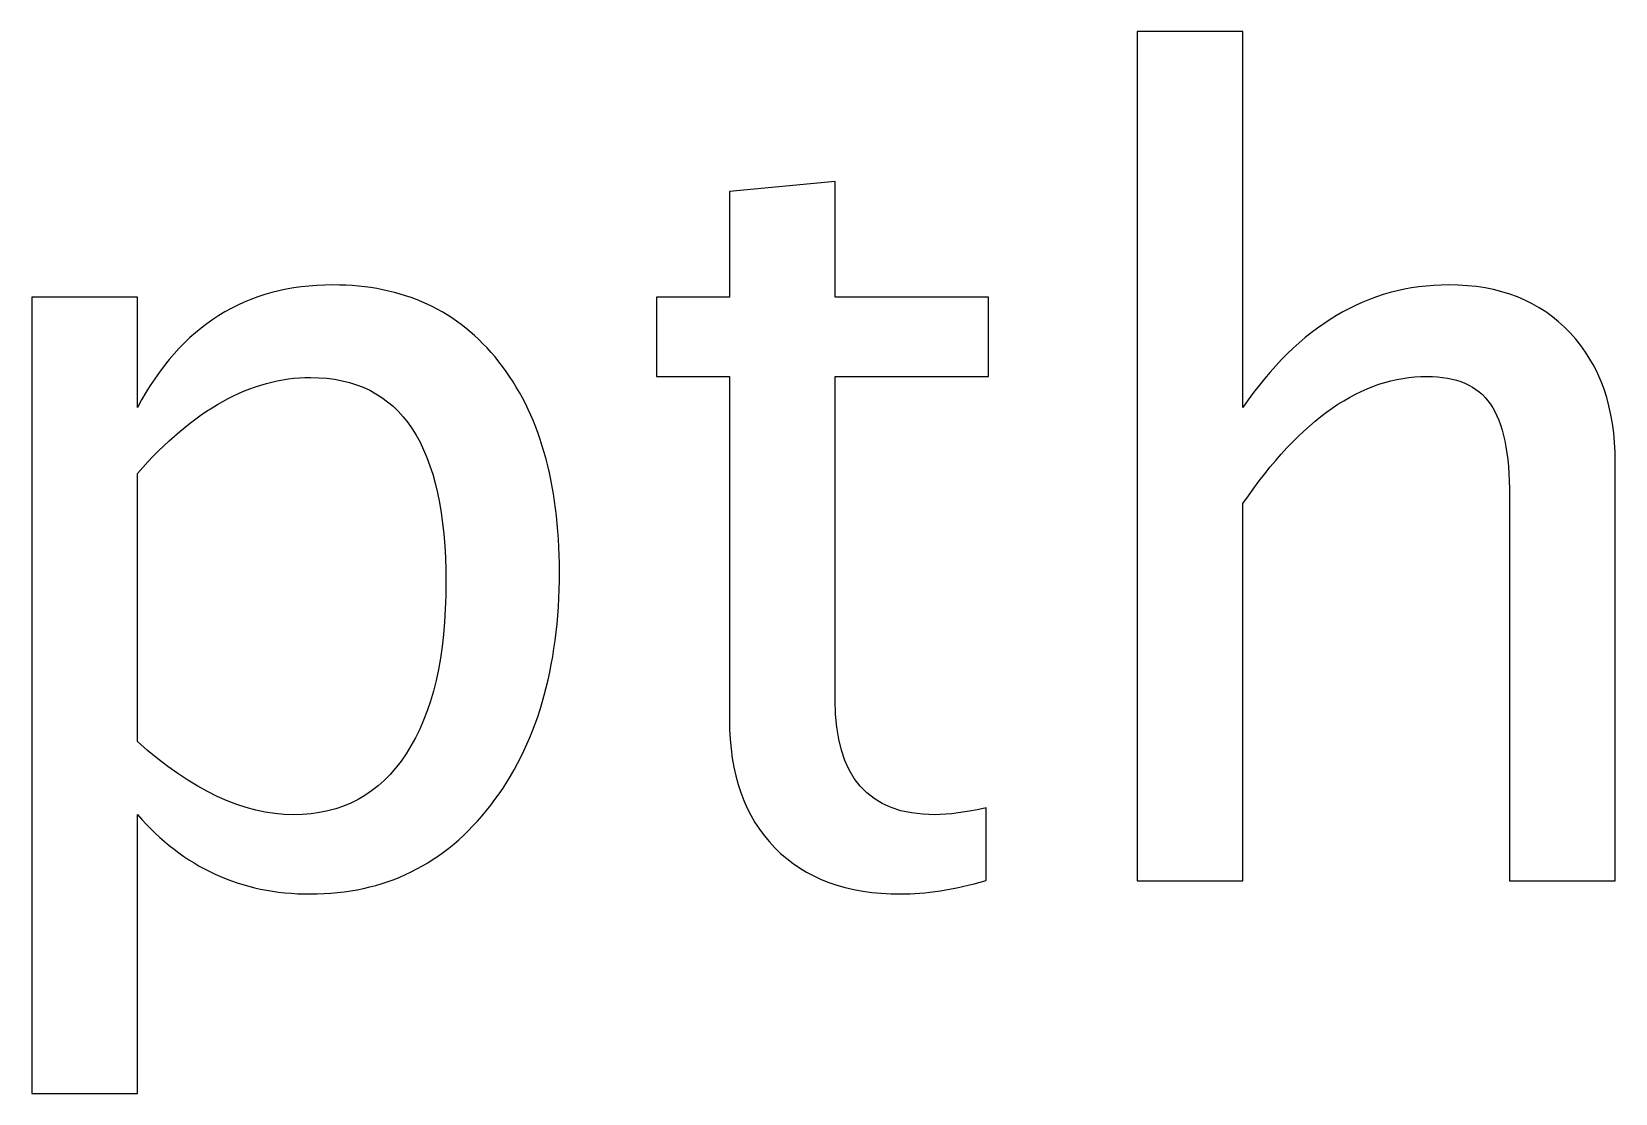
# Model space of a CAD drawing. Header units: centimetres. Extents: x -70 to 51, y -60 to 73.
# Drawn here: x -14.636 to -10.985, y 18.374 to 20.823 of the extents above; entities that cross this region are included whole.
import ezdxf

# ---------------------------------------------------------------- set-up
doc = ezdxf.new("R2010")
doc.units = ezdxf.units.CM
doc.header["$MEASUREMENT"] = 0
doc.layers.add('Layer 1', color=7, linetype='Continuous')

msp = doc.modelspace()

# ---------------------------------------------------------------- linework, layer by layer
at = {"layer": 'Layer 1'}
for points, knots in [([(-12.08756, 18.86418), (-12.08756, 18.86418), (-12.08756, 20.82252), (-12.08756, 20.82252), (-12.08756, 20.82252), (-12.08756, 20.82252), (-11.84372, 20.82252), (-11.84372, 20.82252), (-11.84372, 20.82252), (-11.84372, 20.82252), (-11.84372, 19.95596), (-11.84372, 19.95596), (-11.84372, 19.95596), (-11.7146, 20.14434), (-11.55628, 20.23832), (-11.36916, 20.23832), (-11.36916, 20.23832), (-11.25148, 20.23832), (-11.15792, 20.20149), (-11.08892, 20.12741), (-11.08892, 20.12741), (-11.01991, 20.05375), (-10.9852, 19.95426), (-10.9852, 19.8298), (-10.9852, 19.8298), (-10.9852, 19.8298), (-10.9852, 18.86418), (-10.9852, 18.86418), (-10.9852, 18.86418), (-10.9852, 18.86418), (-11.22904, 18.86418), (-11.22904, 18.86418), (-11.22904, 18.86418), (-11.22904, 18.86418), (-11.22904, 19.75022), (-11.22904, 19.75022), (-11.22904, 19.75022), (-11.22904, 19.85012), (-11.24386, 19.92124), (-11.27307, 19.96358), (-11.27307, 19.96358), (-11.3027, 20.00633), (-11.35138, 20.0275), (-11.41954, 20.0275), (-11.41954, 20.0275), (-11.5694, 20.0275), (-11.71079, 19.92971), (-11.84372, 19.73413), (-11.84372, 19.73413), (-11.84372, 19.73413), (-11.84372, 18.86418), (-11.84372, 18.86418), (-11.84372, 18.86418), (-11.84372, 18.86418), (-12.08756, 18.86418), (-12.08756, 18.86418)], [0, 0, 0, 0, 0.0666667, 0.0666667, 0.0666667, 0.0666667, 0.1333333, 0.1333333, 0.1333333, 0.1333333, 0.2, 0.2, 0.2, 0.2, 0.2666667, 0.2666667, 0.2666667, 0.2666667, 0.3333333, 0.3333333, 0.3333333, 0.3333333, 0.4, 0.4, 0.4, 0.4, 0.4666667, 0.4666667, 0.4666667, 0.4666667, 0.5333333, 0.5333333, 0.5333333, 0.5333333, 0.6, 0.6, 0.6, 0.6, 0.6666667, 0.6666667, 0.6666667, 0.6666667, 0.7333333, 0.7333333, 0.7333333, 0.7333333, 0.8, 0.8, 0.8, 0.8, 0.8666667, 0.8666667, 0.8666667, 0.8666667, 1, 1, 1, 1]), ([(-12.43554, 18.8646), (-12.51089, 18.84386), (-12.57651, 18.8337), (-12.63197, 18.8337), (-12.63197, 18.8337), (-12.75643, 18.8337), (-12.85337, 18.86926), (-12.9228, 18.94038), (-12.9228, 18.94038), (-12.99265, 19.0115), (-13.02736, 19.11014), (-13.02736, 19.23671), (-13.02736, 19.23671), (-13.02736, 19.23671), (-13.02736, 20.0275), (-13.02736, 20.0275), (-13.02736, 20.0275), (-13.02736, 20.0275), (-13.19585, 20.0275), (-13.19585, 20.0275), (-13.19585, 20.0275), (-13.19585, 20.0275), (-13.19585, 20.21038), (-13.19585, 20.21038), (-13.19585, 20.21038), (-13.19585, 20.21038), (-13.02736, 20.21038), (-13.02736, 20.21038), (-13.02736, 20.21038), (-13.02736, 20.21038), (-13.02736, 20.4538), (-13.02736, 20.4538), (-13.02736, 20.4538), (-13.02736, 20.4538), (-12.78352, 20.47708), (-12.78352, 20.47708), (-12.78352, 20.47708), (-12.78352, 20.47708), (-12.78352, 20.21038), (-12.78352, 20.21038), (-12.78352, 20.21038), (-12.78352, 20.21038), (-12.43046, 20.21038), (-12.43046, 20.21038), (-12.43046, 20.21038), (-12.43046, 20.21038), (-12.43046, 20.0275), (-12.43046, 20.0275), (-12.43046, 20.0275), (-12.43046, 20.0275), (-12.78352, 20.0275), (-12.78352, 20.0275), (-12.78352, 20.0275), (-12.78352, 20.0275), (-12.78352, 19.28074), (-12.78352, 19.28074), (-12.78352, 19.28074), (-12.78352, 19.10463), (-12.7069, 19.01658), (-12.55407, 19.01658), (-12.55407, 19.01658), (-12.52148, 19.01658), (-12.48211, 19.02208), (-12.43554, 19.03267), (-12.43554, 19.03267), (-12.43554, 19.03267), (-12.43554, 18.8646), (-12.43554, 18.8646)], [0, 0, 0, 0, 0.0555556, 0.0555556, 0.0555556, 0.0555556, 0.1111111, 0.1111111, 0.1111111, 0.1111111, 0.1666667, 0.1666667, 0.1666667, 0.1666667, 0.2222222, 0.2222222, 0.2222222, 0.2222222, 0.2777778, 0.2777778, 0.2777778, 0.2777778, 0.3333333, 0.3333333, 0.3333333, 0.3333333, 0.3888889, 0.3888889, 0.3888889, 0.3888889, 0.4444444, 0.4444444, 0.4444444, 0.4444444, 0.5, 0.5, 0.5, 0.5, 0.5555556, 0.5555556, 0.5555556, 0.5555556, 0.6111111, 0.6111111, 0.6111111, 0.6111111, 0.6666667, 0.6666667, 0.6666667, 0.6666667, 0.7222222, 0.7222222, 0.7222222, 0.7222222, 0.7777778, 0.7777778, 0.7777778, 0.7777778, 0.8333333, 0.8333333, 0.8333333, 0.8333333, 0.8888889, 0.8888889, 0.8888889, 0.8888889, 1, 1, 1, 1]), ([(-14.63603, 18.37396), (-14.63603, 18.37396), (-14.63603, 20.21038), (-14.63603, 20.21038), (-14.63603, 20.21038), (-14.63603, 20.21038), (-14.39219, 20.21038), (-14.39219, 20.21038), (-14.39219, 20.21038), (-14.39219, 20.21038), (-14.39219, 19.95596), (-14.39219, 19.95596), (-14.39219, 19.95596), (-14.29228, 20.14434), (-14.142, 20.23832), (-13.94176, 20.23832), (-13.94176, 20.23832), (-13.77963, 20.23832), (-13.6522, 20.17948), (-13.55907, 20.06137), (-13.55907, 20.06137), (-13.46594, 19.94326), (-13.41937, 19.78197), (-13.41937, 19.5775), (-13.41937, 19.5775), (-13.41937, 19.35482), (-13.47229, 19.17491), (-13.5777, 19.03859), (-13.5777, 19.03859), (-13.68311, 18.90186), (-13.82196, 18.8337), (-13.99383, 18.8337), (-13.99383, 18.8337), (-14.15343, 18.8337), (-14.28636, 18.89466), (-14.39219, 19.017), (-14.39219, 19.017), (-14.39219, 19.017), (-14.39219, 18.37396), (-14.39219, 18.37396), (-14.39219, 18.37396), (-14.39219, 18.37396), (-14.63603, 18.37396), (-14.63603, 18.37396)], [0, 0, 0, 0, 0.0833333, 0.0833333, 0.0833333, 0.0833333, 0.1666667, 0.1666667, 0.1666667, 0.1666667, 0.25, 0.25, 0.25, 0.25, 0.3333333, 0.3333333, 0.3333333, 0.3333333, 0.4166667, 0.4166667, 0.4166667, 0.4166667, 0.5, 0.5, 0.5, 0.5, 0.5833333, 0.5833333, 0.5833333, 0.5833333, 0.6666667, 0.6666667, 0.6666667, 0.6666667, 0.75, 0.75, 0.75, 0.75, 0.8333333, 0.8333333, 0.8333333, 0.8333333, 1, 1, 1, 1]), ([(-14.39219, 19.18507), (-14.26646, 19.07288), (-14.14666, 19.01658), (-14.03278, 19.01658), (-14.03278, 19.01658), (-13.9206, 19.01658), (-13.83381, 19.06357), (-13.77285, 19.15713), (-13.77285, 19.15713), (-13.71147, 19.25068), (-13.68099, 19.38234), (-13.68099, 19.55252), (-13.68099, 19.55252), (-13.68099, 19.86748), (-13.78513, 20.02496), (-13.99341, 20.02496), (-13.99341, 20.02496), (-14.12972, 20.02496), (-14.26265, 19.9513), (-14.39219, 19.80356), (-14.39219, 19.80356), (-14.39219, 19.80356), (-14.39219, 19.18507), (-14.39219, 19.18507)], [0, 0, 0, 0, 0.1428571, 0.1428571, 0.1428571, 0.1428571, 0.2857143, 0.2857143, 0.2857143, 0.2857143, 0.4285714, 0.4285714, 0.4285714, 0.4285714, 0.5714286, 0.5714286, 0.5714286, 0.5714286, 0.7142857, 0.7142857, 0.7142857, 0.7142857, 1, 1, 1, 1])]:
    msp.add_open_spline(points, degree=3, knots=knots, dxfattribs=at)

doc.saveas('drawing.dxf')
